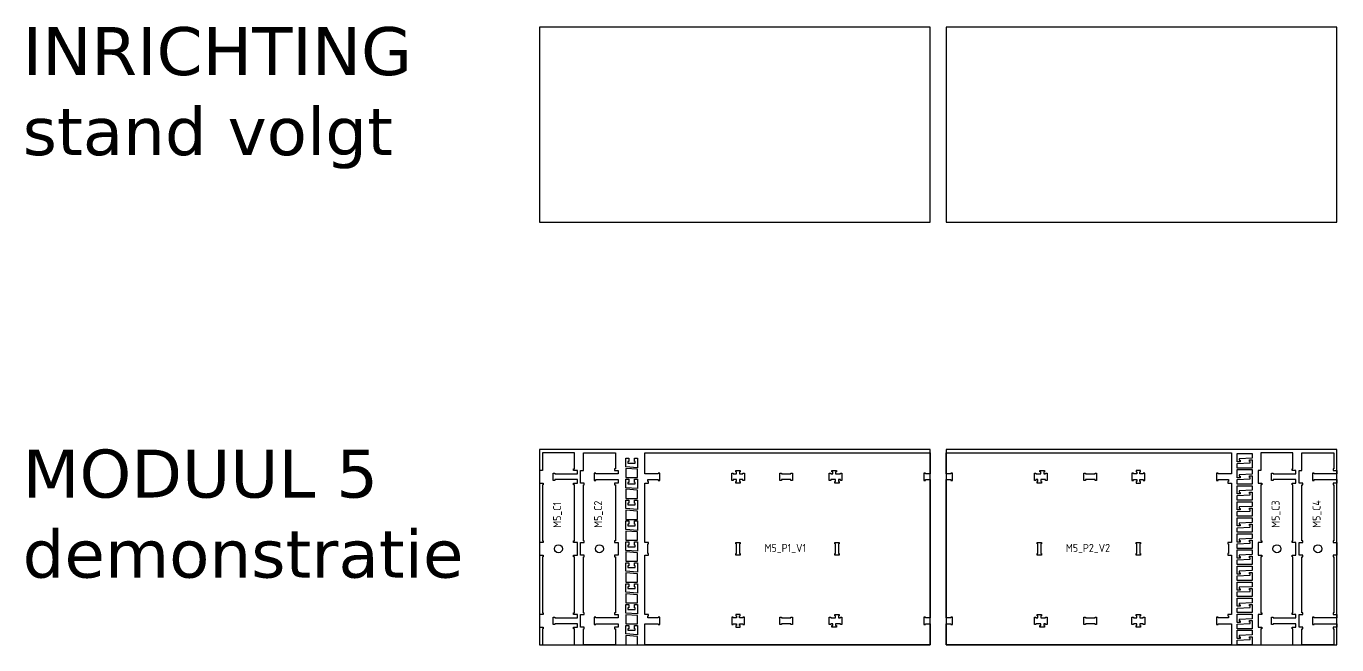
# Model space of a CAD drawing. Header units: millimetres. Extents: x -18174 to 50972, y 6312 to 16778.
# Drawn here: x -18174 to -9988, y 12913 to 16778 of the extents above; entities that cross this region are included whole.
import ezdxf

# ---------------------------------------------------------------- set-up
doc = ezdxf.new("R2010")
doc.units = ezdxf.units.MM
doc.header["$MEASUREMENT"] = 0
for name, color, linetype in [('freeswerk_CODES', 50, 'Continuous'), ('freeswerk_ELEMENTEN', 7, 'Continuous'), ('freeswerk_PLATEN', 3, 'Continuous')]:
    doc.layers.add(name, color=color, linetype=linetype)

msp = doc.modelspace()

# ---------------------------------------------------------------- linework, layer by layer
for centre in [(-14849.7, 13512.5), (-14593.7, 13512.5), (-10361.7, 13512.5), (-10105.7, 13512.5)]:
    msp.add_circle(centre, 25)
at = {"layer": 'freeswerk_ELEMENTEN'}
for points in [[(-14872.7, 13039.5), (-14882.7, 13039.5), (-14882.7, 13085.5), (-14872.7, 13085.5), (-14872.7, 13080.5), (-14731.7, 13080.5), (-14731.7, 13102.5), (-14754.7, 13102.5), (-14754.7, 13112.5), (-14749.7, 13112.5), (-14749.7, 13462.5), (-14754.7, 13462.5), (-14754.7, 13472.5), (-14731.7, 13472.5), (-14731.7, 13552.5), (-14754.7, 13552.5), (-14754.7, 13562.5), (-14749.7, 13562.5), (-14749.7, 13912.5), (-14754.7, 13912.5), (-14754.7, 13922.5), (-14731.7, 13922.5), (-14731.7, 13944.5), (-14872.7, 13944.5), (-14872.7, 13939.5), (-14882.7, 13939.5), (-14882.7, 13985.5), (-14872.7, 13985.5), (-14872.7, 13980.5), (-14731.7, 13980.5), (-14731.7, 14002.5), (-14754.7, 14002.5), (-14754.7, 14012.5), (-14749.7, 14012.5), (-14749.7, 14112.5), (-14949.7, 14112.5), (-14949.7, 14002.5), (-14967.7, 14002.5), (-14967.7, 13922.5), (-14944.7, 13922.5), (-14944.7, 13912.5), (-14949.7, 13912.5), (-14949.7, 13562.5), (-14944.7, 13562.5), (-14944.7, 13552.5), (-14967.7, 13552.5), (-14967.7, 13472.5), (-14944.7, 13472.5), (-14944.7, 13462.5), (-14949.7, 13462.5), (-14949.7, 13112.5), (-14944.7, 13112.5), (-14944.7, 13102.5), (-14967.7, 13102.5), (-14967.7, 13022.5), (-14944.7, 13022.5), (-14944.7, 13012.5), (-14949.7, 13012.5), (-14949.7, 12912.5), (-14749.7, 12912.5), (-14749.7, 13012.5), (-14754.7, 13012.5), (-14754.7, 13022.5), (-14731.7, 13022.5), (-14731.7, 13044.5), (-14872.7, 13044.5)], [(-14616.7, 13039.5), (-14616.7, 13044.5), (-14475.7, 13044.5), (-14475.7, 13022.5), (-14498.7, 13022.5), (-14498.7, 13012.5), (-14493.7, 13012.5), (-14493.7, 12912.5), (-14693.7, 12912.5), (-14693.7, 13012.5), (-14688.7, 13012.5), (-14688.7, 13022.5), (-14711.7, 13022.5), (-14711.7, 13102.5), (-14688.7, 13102.5), (-14688.7, 13112.5), (-14693.7, 13112.5), (-14693.7, 13462.5), (-14688.7, 13462.5), (-14688.7, 13472.5), (-14711.7, 13472.5), (-14711.7, 13552.5), (-14688.7, 13552.5), (-14688.7, 13562.5), (-14693.7, 13562.5), (-14693.7, 13912.5), (-14688.7, 13912.5), (-14688.7, 13922.5), (-14711.7, 13922.5), (-14711.7, 14002.5), (-14693.7, 14002.5), (-14693.7, 14112.5), (-14493.7, 14112.5), (-14493.7, 14012.5), (-14498.7, 14012.5), (-14498.7, 14002.5), (-14475.7, 14002.5), (-14475.7, 13980.5), (-14616.7, 13980.5), (-14616.7, 13985.5), (-14626.7, 13985.5), (-14626.7, 13939.5), (-14616.7, 13939.5), (-14616.7, 13944.5), (-14475.7, 13944.5), (-14475.7, 13922.5), (-14498.7, 13922.5), (-14498.7, 13912.5), (-14493.7, 13912.5), (-14493.7, 13562.5), (-14498.7, 13562.5), (-14498.7, 13552.5), (-14475.7, 13552.5), (-14475.7, 13472.5), (-14498.7, 13472.5), (-14498.7, 13462.5), (-14493.7, 13462.5), (-14493.7, 13112.5), (-14498.7, 13112.5), (-14498.7, 13102.5), (-14475.7, 13102.5), (-14475.7, 13080.5), (-14616.7, 13080.5), (-14616.7, 13085.5), (-14626.7, 13085.5), (-14626.7, 13039.5)], [(-12527.7, 14112.5), (-12527.7, 13980.5), (-12557.7, 13980.5), (-12557.7, 13985.5), (-12567.7, 13985.5), (-12567.7, 13939.5), (-12557.7, 13939.5), (-12557.7, 13944.5), (-12527.7, 13944.5), (-12527.7, 13080.5), (-12557.7, 13080.5), (-12557.7, 13085.5), (-12567.7, 13085.5), (-12567.7, 13039.5), (-12557.7, 13039.5), (-12557.7, 13044.5), (-12527.7, 13044.5), (-12527.7, 12912.5), (-14309.5, 12912.5), (-14309.5, 13044.5), (-14226.7, 13044.5), (-14226.7, 13039.5), (-14216.7, 13039.5), (-14216.7, 13085.5), (-14226.7, 13085.5), (-14226.7, 13080.5), (-14291.5, 13080.5), (-14291.5, 13092.5), (-14286.5, 13092.5), (-14286.5, 13102.5), (-14309.5, 13102.5), (-14309.5, 13472.5), (-14286.5, 13472.5), (-14286.5, 13482.5), (-14291.5, 13482.5), (-14291.5, 13542.5), (-14286.5, 13542.5), (-14286.5, 13552.5), (-14309.5, 13552.5), (-14309.5, 13922.5), (-14286.5, 13922.5), (-14286.5, 13932.5), (-14291.5, 13932.5), (-14291.5, 13944.5), (-14226.7, 13944.5), (-14226.7, 13939.5), (-14216.7, 13939.5), (-14216.7, 13985.5), (-14226.7, 13985.5), (-14226.7, 13980.5), (-14309.5, 13980.5), (-14309.5, 14112.5)], [(-12427.7, 12912.5), (-12427.7, 13044.5), (-12397.7, 13044.5), (-12397.7, 13039.5), (-12387.7, 13039.5), (-12387.7, 13085.5), (-12397.7, 13085.5), (-12397.7, 13080.5), (-12427.7, 13080.5), (-12427.7, 13944.5), (-12397.7, 13944.5), (-12397.7, 13939.5), (-12387.7, 13939.5), (-12387.7, 13985.5), (-12397.7, 13985.5), (-12397.7, 13980.5), (-12427.7, 13980.5), (-12427.7, 14112.5), (-10645.9, 14112.5), (-10645.9, 13980.5), (-10728.7, 13980.5), (-10728.7, 13985.5), (-10738.7, 13985.5), (-10738.7, 13939.5), (-10728.7, 13939.5), (-10728.7, 13944.5), (-10663.9, 13944.5), (-10663.9, 13932.5), (-10668.9, 13932.5), (-10668.9, 13922.5), (-10645.9, 13922.5), (-10645.9, 13552.5), (-10668.9, 13552.5), (-10668.9, 13542.5), (-10663.9, 13542.5), (-10663.9, 13482.5), (-10668.9, 13482.5), (-10668.9, 13472.5), (-10645.9, 13472.5), (-10645.9, 13102.5), (-10668.9, 13102.5), (-10668.9, 13092.5), (-10663.9, 13092.5), (-10663.9, 13080.5), (-10728.7, 13080.5), (-10728.7, 13085.5), (-10738.7, 13085.5), (-10738.7, 13039.5), (-10728.7, 13039.5), (-10728.7, 13044.5), (-10645.9, 13044.5), (-10645.9, 12912.5)], [(-10515.9, 14107.4), (-10515.9, 14078.6), (-10596.9, 14075), (-10596.9, 14065.7), (-10591.9, 14065.7), (-10591.9, 14056.6), (-10609.9, 14056.6), (-10609.9, 14107.4)], [(-10384.7, 13039.5), (-10394.7, 13039.5), (-10394.7, 13085.5), (-10384.7, 13085.5), (-10384.7, 13080.5), (-10243.7, 13080.5), (-10243.7, 13102.5), (-10266.7, 13102.5), (-10266.7, 13112.5), (-10261.7, 13112.5), (-10261.7, 13462.5), (-10266.7, 13462.5), (-10266.7, 13472.5), (-10243.7, 13472.5), (-10243.7, 13552.5), (-10266.7, 13552.5), (-10266.7, 13562.5), (-10261.7, 13562.5), (-10261.7, 13912.5), (-10266.7, 13912.5), (-10266.7, 13922.5), (-10243.7, 13922.5), (-10243.7, 13944.5), (-10384.7, 13944.5), (-10384.7, 13939.5), (-10394.7, 13939.5), (-10394.7, 13985.5), (-10384.7, 13985.5), (-10384.7, 13980.5), (-10243.7, 13980.5), (-10243.7, 14002.5), (-10266.7, 14002.5), (-10266.7, 14012.5), (-10261.7, 14012.5), (-10261.7, 14112.5), (-10461.7, 14112.5), (-10461.7, 14002.5), (-10479.7, 14002.5), (-10479.7, 13922.5), (-10456.7, 13922.5), (-10456.7, 13912.5), (-10461.7, 13912.5), (-10461.7, 13562.5), (-10456.7, 13562.5), (-10456.7, 13552.5), (-10479.7, 13552.5), (-10479.7, 13472.5), (-10456.7, 13472.5), (-10456.7, 13462.5), (-10461.7, 13462.5), (-10461.7, 13112.5), (-10456.7, 13112.5), (-10456.7, 13102.5), (-10479.7, 13102.5), (-10479.7, 13022.5), (-10456.7, 13022.5), (-10456.7, 13012.5), (-10461.7, 13012.5), (-10461.7, 12912.5), (-10261.7, 12912.5), (-10261.7, 13012.5), (-10266.7, 13012.5), (-10266.7, 13022.5), (-10243.7, 13022.5), (-10243.7, 13044.5), (-10384.7, 13044.5)], [(-10128.7, 13039.5), (-10128.7, 13044.5), (-9987.7, 13044.5), (-9987.7, 13022.5), (-10010.7, 13022.5), (-10010.7, 13012.5), (-10005.7, 13012.5), (-10005.7, 12912.5), (-10205.7, 12912.5), (-10205.7, 13012.5), (-10200.7, 13012.5), (-10200.7, 13022.5), (-10223.7, 13022.5), (-10223.7, 13102.5), (-10200.7, 13102.5), (-10200.7, 13112.5), (-10205.7, 13112.5), (-10205.7, 13462.5), (-10200.7, 13462.5), (-10200.7, 13472.5), (-10223.7, 13472.5), (-10223.7, 13552.5), (-10200.7, 13552.5), (-10200.7, 13562.5), (-10205.7, 13562.5), (-10205.7, 13912.5), (-10200.7, 13912.5), (-10200.7, 13922.5), (-10223.7, 13922.5), (-10223.7, 14002.5), (-10205.7, 14002.5), (-10205.7, 14112.5), (-10005.7, 14112.5), (-10005.7, 14012.5), (-10010.7, 14012.5), (-10010.7, 14002.5), (-9987.7, 14002.5), (-9987.7, 13980.5), (-10128.7, 13980.5), (-10128.7, 13985.5), (-10138.7, 13985.5), (-10138.7, 13939.5), (-10128.7, 13939.5), (-10128.7, 13944.5), (-9987.7, 13944.5), (-9987.7, 13922.5), (-10010.7, 13922.5), (-10010.7, 13912.5), (-10005.7, 13912.5), (-10005.7, 13562.5), (-10010.7, 13562.5), (-10010.7, 13552.5), (-9987.7, 13552.5), (-9987.7, 13472.5), (-10010.7, 13472.5), (-10010.7, 13462.5), (-10005.7, 13462.5), (-10005.7, 13112.5), (-10010.7, 13112.5), (-10010.7, 13102.5), (-9987.7, 13102.5), (-9987.7, 13080.5), (-10128.7, 13080.5), (-10128.7, 13085.5), (-10138.7, 13085.5), (-10138.7, 13039.5)], [(-14428.7, 14077.9), (-14410.7, 14077.9), (-14410.7, 14058.1), (-14415.7, 14058.1), (-14415.7, 14047.9), (-14369.5, 14047.9), (-14369.5, 14058.1), (-14374.5, 14058.1), (-14374.5, 14077.9), (-14356.5, 14077.9), (-14356.5, 14019.3), (-14428.7, 14024.9)], [(-14356.5, 14009.3), (-14428.7, 14014.9), (-14428.7, 13957.3), (-14356.5, 13957.3)], [(-13736.7, 13992.5), (-13741.7, 13992.5), (-13741.7, 14002.5), (-13713.7, 14002.5), (-13713.7, 13992.5), (-13718.7, 13992.5), (-13718.7, 13980.5), (-13697.7, 13980.5), (-13697.7, 13985.5), (-13687.7, 13985.5), (-13687.7, 13939.5), (-13697.7, 13939.5), (-13697.7, 13944.5), (-13718.7, 13944.5), (-13718.7, 13932.5), (-13713.7, 13932.5), (-13713.7, 13922.5), (-13741.7, 13922.5), (-13741.7, 13932.5), (-13736.7, 13932.5), (-13736.7, 13944.5), (-13757.7, 13944.5), (-13757.7, 13939.5), (-13767.7, 13939.5), (-13767.7, 13985.5), (-13757.7, 13985.5), (-13757.7, 13980.5), (-13736.7, 13980.5)], [(-13136.7, 13992.5), (-13141.7, 13992.5), (-13141.7, 14002.5), (-13113.7, 14002.5), (-13113.7, 13992.5), (-13118.7, 13992.5), (-13118.7, 13980.5), (-13088.7, 13980.5), (-13088.7, 13985.5), (-13078.7, 13985.5), (-13078.7, 13939.5), (-13088.7, 13939.5), (-13088.7, 13944.5), (-13100.7, 13944.5), (-13100.7, 13932.5), (-13095.7, 13932.5), (-13095.7, 13922.5), (-13123.7, 13922.5), (-13123.7, 13932.5), (-13118.7, 13932.5), (-13118.7, 13944.5), (-13148.7, 13944.5), (-13148.7, 13939.5), (-13158.7, 13939.5), (-13158.7, 13985.5), (-13148.7, 13985.5), (-13148.7, 13980.5), (-13136.7, 13980.5)], [(-11836.7, 13932.5), (-11831.7, 13932.5), (-11831.7, 13922.5), (-11859.7, 13922.5), (-11859.7, 13932.5), (-11854.7, 13932.5), (-11854.7, 13944.5), (-11866.7, 13944.5), (-11866.7, 13939.5), (-11876.7, 13939.5), (-11876.7, 13985.5), (-11866.7, 13985.5), (-11866.7, 13980.5), (-11836.7, 13980.5), (-11836.7, 13992.5), (-11841.7, 13992.5), (-11841.7, 14002.5), (-11813.7, 14002.5), (-11813.7, 13992.5), (-11818.7, 13992.5), (-11818.7, 13980.5), (-11806.7, 13980.5), (-11806.7, 13985.5), (-11796.7, 13985.5), (-11796.7, 13939.5), (-11806.7, 13939.5), (-11806.7, 13944.5), (-11836.7, 13944.5)], [(-11267.7, 13939.5), (-11257.7, 13939.5), (-11257.7, 13944.5), (-11236.7, 13944.5), (-11236.7, 13932.5), (-11241.7, 13932.5), (-11241.7, 13922.5), (-11213.7, 13922.5), (-11213.7, 13932.5), (-11218.7, 13932.5), (-11218.7, 13944.5), (-11197.7, 13944.5), (-11197.7, 13939.5), (-11187.7, 13939.5), (-11187.7, 13985.5), (-11197.7, 13985.5), (-11197.7, 13980.5), (-11218.7, 13980.5), (-11218.7, 13992.5), (-11213.7, 13992.5), (-11213.7, 14002.5), (-11241.7, 14002.5), (-11241.7, 13992.5), (-11236.7, 13992.5), (-11236.7, 13980.5), (-11257.7, 13980.5), (-11257.7, 13985.5), (-11267.7, 13985.5)], [(-10609.9, 14017), (-10609.9, 14045.8), (-10528.9, 14049.4), (-10528.9, 14058.7), (-10533.9, 14058.7), (-10533.9, 14067.8), (-10515.9, 14067.8), (-10515.9, 14017)], [(-10515.9, 14007), (-10515.9, 13978.2), (-10596.9, 13974.5), (-10596.9, 13965.3), (-10591.9, 13965.3), (-10591.9, 13956.2), (-10609.9, 13956.2), (-10609.9, 14007)], [(-14428.7, 13947.3), (-14410.7, 13947.3), (-14410.7, 13927.5), (-14415.7, 13927.5), (-14415.7, 13917.3), (-14369.5, 13917.3), (-14369.5, 13927.5), (-14374.5, 13927.5), (-14374.5, 13947.3), (-14356.5, 13947.3), (-14356.5, 13888.7), (-14428.7, 13894.3)], [(-13397.4, 13980.5), (-13397.4, 13985.5), (-13387.4, 13985.5), (-13387.4, 13939.5), (-13397.4, 13939.5), (-13397.4, 13944.5), (-13457.4, 13944.5), (-13457.4, 13939.5), (-13467.4, 13939.5), (-13467.4, 13985.5), (-13457.4, 13985.5), (-13457.4, 13980.5)], [(-11558, 13944.5), (-11558, 13939.5), (-11568, 13939.5), (-11568, 13985.5), (-11558, 13985.5), (-11558, 13980.5), (-11498, 13980.5), (-11498, 13985.5), (-11488, 13985.5), (-11488, 13939.5), (-11498, 13939.5), (-11498, 13944.5)], [(-10609.9, 13916.6), (-10609.9, 13945.4), (-10528.9, 13949), (-10528.9, 13958.3), (-10533.9, 13958.3), (-10533.9, 13967.4), (-10515.9, 13967.4), (-10515.9, 13916.6)], [(-14356.5, 13878.7), (-14428.7, 13884.3), (-14428.7, 13826.7), (-14356.5, 13826.7)], [(-10515.9, 13906.6), (-10515.9, 13877.8), (-10596.9, 13874.1), (-10596.9, 13864.9), (-10591.9, 13864.9), (-10591.9, 13855.8), (-10609.9, 13855.8), (-10609.9, 13906.6)], [(-10609.9, 13816.2), (-10609.9, 13845), (-10528.9, 13848.6), (-10528.9, 13857.8), (-10533.9, 13857.8), (-10533.9, 13867), (-10515.9, 13867), (-10515.9, 13816.2)], [(-14428.7, 13816.7), (-14410.7, 13816.7), (-14410.7, 13796.9), (-14415.7, 13796.9), (-14415.7, 13786.7), (-14369.5, 13786.7), (-14369.5, 13796.9), (-14374.5, 13796.9), (-14374.5, 13816.7), (-14356.5, 13816.7), (-14356.5, 13758.1), (-14428.7, 13763.7)], [(-10515.9, 13806.2), (-10515.9, 13777.4), (-10596.9, 13773.7), (-10596.9, 13764.5), (-10591.9, 13764.5), (-10591.9, 13755.4), (-10609.9, 13755.4), (-10609.9, 13806.2)], [(-10609.9, 13715.8), (-10609.9, 13744.6), (-10528.9, 13748.2), (-10528.9, 13757.4), (-10533.9, 13757.4), (-10533.9, 13766.6), (-10515.9, 13766.6), (-10515.9, 13715.8)], [(-14356.5, 13748.1), (-14428.7, 13753.7), (-14428.7, 13696.1), (-14356.5, 13696.1)], [(-14428.7, 13686.1), (-14410.7, 13686.1), (-14410.7, 13666.3), (-14415.7, 13666.3), (-14415.7, 13656.1), (-14369.5, 13656.1), (-14369.5, 13666.3), (-14374.5, 13666.3), (-14374.5, 13686.1), (-14356.5, 13686.1), (-14356.5, 13627.5), (-14428.7, 13633.1)], [(-10515.9, 13705.8), (-10515.9, 13677), (-10596.9, 13673.3), (-10596.9, 13664.1), (-10591.9, 13664.1), (-10591.9, 13655), (-10609.9, 13655), (-10609.9, 13705.8)], [(-14356.5, 13617.5), (-14428.7, 13623.1), (-14428.7, 13565.5), (-14356.5, 13565.5)], [(-10609.9, 13615.4), (-10609.9, 13644.1), (-10528.9, 13647.8), (-10528.9, 13657), (-10533.9, 13657), (-10533.9, 13666.2), (-10515.9, 13666.2), (-10515.9, 13615.4)], [(-10515.9, 13605.4), (-10515.9, 13576.6), (-10596.9, 13572.9), (-10596.9, 13563.7), (-10591.9, 13563.7), (-10591.9, 13554.6), (-10609.9, 13554.6), (-10609.9, 13605.4)], [(-14428.7, 13555.5), (-14410.7, 13555.5), (-14410.7, 13535.7), (-14415.7, 13535.7), (-14415.7, 13525.5), (-14369.5, 13525.5), (-14369.5, 13535.7), (-14374.5, 13535.7), (-14374.5, 13555.5), (-14356.5, 13555.5), (-14356.5, 13496.9), (-14428.7, 13502.5)], [(-13718.7, 13482.5), (-13713.7, 13482.5), (-13713.7, 13472.5), (-13741.7, 13472.5), (-13741.7, 13482.5), (-13736.7, 13482.5), (-13736.7, 13542.5), (-13741.7, 13542.5), (-13741.7, 13552.5), (-13713.7, 13552.5), (-13713.7, 13542.5), (-13718.7, 13542.5)], [(-13118.7, 13542.5), (-13123.7, 13542.5), (-13123.7, 13552.5), (-13095.7, 13552.5), (-13095.7, 13542.5), (-13100.7, 13542.5), (-13100.7, 13482.5), (-13095.7, 13482.5), (-13095.7, 13472.5), (-13123.7, 13472.5), (-13123.7, 13482.5), (-13118.7, 13482.5)], [(-11836.7, 13482.5), (-11831.7, 13482.5), (-11831.7, 13472.5), (-11859.7, 13472.5), (-11859.7, 13482.5), (-11854.7, 13482.5), (-11854.7, 13542.5), (-11859.7, 13542.5), (-11859.7, 13552.5), (-11831.7, 13552.5), (-11831.7, 13542.5), (-11836.7, 13542.5)], [(-11236.7, 13542.5), (-11241.7, 13542.5), (-11241.7, 13552.5), (-11213.7, 13552.5), (-11213.7, 13542.5), (-11218.7, 13542.5), (-11218.7, 13482.5), (-11213.7, 13482.5), (-11213.7, 13472.5), (-11241.7, 13472.5), (-11241.7, 13482.5), (-11236.7, 13482.5)], [(-10609.9, 13515), (-10609.9, 13543.7), (-10528.9, 13547.4), (-10528.9, 13556.6), (-10533.9, 13556.6), (-10533.9, 13565.8), (-10515.9, 13565.8), (-10515.9, 13515)], [(-14356.5, 13486.9), (-14428.7, 13492.5), (-14428.7, 13434.9), (-14356.5, 13434.9)], [(-10515.9, 13505), (-10515.9, 13476.2), (-10596.9, 13472.5), (-10596.9, 13463.3), (-10591.9, 13463.3), (-10591.9, 13454.2), (-10609.9, 13454.2), (-10609.9, 13505)], [(-10609.9, 13414.5), (-10609.9, 13443.3), (-10528.9, 13447), (-10528.9, 13456.2), (-10533.9, 13456.2), (-10533.9, 13465.3), (-10515.9, 13465.3), (-10515.9, 13414.5)], [(-14428.7, 13424.9), (-14410.7, 13424.9), (-14410.7, 13405.1), (-14415.7, 13405.1), (-14415.7, 13394.9), (-14369.5, 13394.9), (-14369.5, 13405.1), (-14374.5, 13405.1), (-14374.5, 13424.9), (-14356.5, 13424.9), (-14356.5, 13366.3), (-14428.7, 13371.9)], [(-14356.5, 13356.3), (-14428.7, 13361.9), (-14428.7, 13304.3), (-14356.5, 13304.3)], [(-10515.9, 13404.5), (-10515.9, 13375.8), (-10596.9, 13372.1), (-10596.9, 13362.9), (-10591.9, 13362.9), (-10591.9, 13353.7), (-10609.9, 13353.7), (-10609.9, 13404.5)], [(-10609.9, 13314.1), (-10609.9, 13342.9), (-10528.9, 13346.6), (-10528.9, 13355.8), (-10533.9, 13355.8), (-10533.9, 13364.9), (-10515.9, 13364.9), (-10515.9, 13314.1)], [(-14428.7, 13294.3), (-14410.7, 13294.3), (-14410.7, 13274.5), (-14415.7, 13274.5), (-14415.7, 13264.3), (-14369.5, 13264.3), (-14369.5, 13274.5), (-14374.5, 13274.5), (-14374.5, 13294.3), (-14356.5, 13294.3), (-14356.5, 13235.7), (-14428.7, 13241.3)], [(-10515.9, 13304.1), (-10515.9, 13275.4), (-10596.9, 13271.7), (-10596.9, 13262.5), (-10591.9, 13262.5), (-10591.9, 13253.3), (-10609.9, 13253.3), (-10609.9, 13304.1)], [(-10609.9, 13213.7), (-10609.9, 13242.5), (-10528.9, 13246.2), (-10528.9, 13255.4), (-10533.9, 13255.4), (-10533.9, 13264.5), (-10515.9, 13264.5), (-10515.9, 13213.7)], [(-14356.5, 13225.7), (-14428.7, 13231.3), (-14428.7, 13173.7), (-14356.5, 13173.7)], [(-10515.9, 13203.7), (-10515.9, 13175), (-10596.9, 13171.3), (-10596.9, 13162.1), (-10591.9, 13162.1), (-10591.9, 13152.9), (-10609.9, 13152.9), (-10609.9, 13203.7)], [(-14428.7, 13163.7), (-14410.7, 13163.7), (-14410.7, 13143.9), (-14415.7, 13143.9), (-14415.7, 13133.7), (-14369.5, 13133.7), (-14369.5, 13143.9), (-14374.5, 13143.9), (-14374.5, 13163.7), (-14356.5, 13163.7), (-14356.5, 13105.1), (-14428.7, 13110.7)], [(-14356.5, 13095.1), (-14428.7, 13100.7), (-14428.7, 13043.1), (-14356.5, 13043.1)], [(-13687.7, 13085.5), (-13697.7, 13085.5), (-13697.7, 13080.5), (-13718.7, 13080.5), (-13718.7, 13092.5), (-13713.7, 13092.5), (-13713.7, 13102.5), (-13741.7, 13102.5), (-13741.7, 13092.5), (-13736.7, 13092.5), (-13736.7, 13080.5), (-13757.7, 13080.5), (-13757.7, 13085.5), (-13767.7, 13085.5), (-13767.7, 13039.5), (-13757.7, 13039.5), (-13757.7, 13044.5), (-13736.7, 13044.5), (-13736.7, 13032.5), (-13741.7, 13032.5), (-13741.7, 13022.5), (-13713.7, 13022.5), (-13713.7, 13032.5), (-13718.7, 13032.5), (-13718.7, 13044.5), (-13697.7, 13044.5), (-13697.7, 13039.5), (-13687.7, 13039.5)], [(-13118.7, 13092.5), (-13123.7, 13092.5), (-13123.7, 13102.5), (-13095.7, 13102.5), (-13095.7, 13092.5), (-13100.7, 13092.5), (-13100.7, 13080.5), (-13088.7, 13080.5), (-13088.7, 13085.5), (-13078.7, 13085.5), (-13078.7, 13039.5), (-13088.7, 13039.5), (-13088.7, 13044.5), (-13118.7, 13044.5), (-13118.7, 13032.5), (-13113.7, 13032.5), (-13113.7, 13022.5), (-13141.7, 13022.5), (-13141.7, 13032.5), (-13136.7, 13032.5), (-13136.7, 13044.5), (-13148.7, 13044.5), (-13148.7, 13039.5), (-13158.7, 13039.5), (-13158.7, 13085.5), (-13148.7, 13085.5), (-13148.7, 13080.5), (-13118.7, 13080.5)], [(-11818.7, 13032.5), (-11813.7, 13032.5), (-11813.7, 13022.5), (-11841.7, 13022.5), (-11841.7, 13032.5), (-11836.7, 13032.5), (-11836.7, 13044.5), (-11866.7, 13044.5), (-11866.7, 13039.5), (-11876.7, 13039.5), (-11876.7, 13085.5), (-11866.7, 13085.5), (-11866.7, 13080.5), (-11854.7, 13080.5), (-11854.7, 13092.5), (-11859.7, 13092.5), (-11859.7, 13102.5), (-11831.7, 13102.5), (-11831.7, 13092.5), (-11836.7, 13092.5), (-11836.7, 13080.5), (-11806.7, 13080.5), (-11806.7, 13085.5), (-11796.7, 13085.5), (-11796.7, 13039.5), (-11806.7, 13039.5), (-11806.7, 13044.5), (-11818.7, 13044.5)], [(-11218.7, 13032.5), (-11213.7, 13032.5), (-11213.7, 13022.5), (-11241.7, 13022.5), (-11241.7, 13032.5), (-11236.7, 13032.5), (-11236.7, 13044.5), (-11257.7, 13044.5), (-11257.7, 13039.5), (-11267.7, 13039.5), (-11267.7, 13085.5), (-11257.7, 13085.5), (-11257.7, 13080.5), (-11236.7, 13080.5), (-11236.7, 13092.5), (-11241.7, 13092.5), (-11241.7, 13102.5), (-11213.7, 13102.5), (-11213.7, 13092.5), (-11218.7, 13092.5), (-11218.7, 13080.5), (-11197.7, 13080.5), (-11197.7, 13085.5), (-11187.7, 13085.5), (-11187.7, 13039.5), (-11197.7, 13039.5), (-11197.7, 13044.5), (-11218.7, 13044.5)], [(-10609.9, 13113.3), (-10609.9, 13142.1), (-10528.9, 13145.8), (-10528.9, 13155), (-10533.9, 13155), (-10533.9, 13164.1), (-10515.9, 13164.1), (-10515.9, 13113.3)], [(-10515.9, 13103.3), (-10515.9, 13074.5), (-10596.9, 13070.9), (-10596.9, 13061.7), (-10591.9, 13061.7), (-10591.9, 13052.5), (-10609.9, 13052.5), (-10609.9, 13103.3)], [(-14428.7, 13033.1), (-14410.7, 13033.1), (-14410.7, 13013.3), (-14415.7, 13013.3), (-14415.7, 13003.1), (-14369.5, 13003.1), (-14369.5, 13013.3), (-14374.5, 13013.3), (-14374.5, 13033.1), (-14356.5, 13033.1), (-14356.5, 12974.5), (-14428.7, 12980.1)], [(-13397.4, 13080.5), (-13397.4, 13085.5), (-13387.4, 13085.5), (-13387.4, 13039.5), (-13397.4, 13039.5), (-13397.4, 13044.5), (-13457.4, 13044.5), (-13457.4, 13039.5), (-13467.4, 13039.5), (-13467.4, 13085.5), (-13457.4, 13085.5), (-13457.4, 13080.5)], [(-11558, 13044.5), (-11558, 13039.5), (-11568, 13039.5), (-11568, 13085.5), (-11558, 13085.5), (-11558, 13080.5), (-11498, 13080.5), (-11498, 13085.5), (-11488, 13085.5), (-11488, 13039.5), (-11498, 13039.5), (-11498, 13044.5)], [(-10609.9, 13012.9), (-10609.9, 13041.7), (-10528.9, 13045.4), (-10528.9, 13054.6), (-10533.9, 13054.6), (-10533.9, 13063.7), (-10515.9, 13063.7), (-10515.9, 13012.9)], [(-14356.5, 12964.5), (-14428.7, 12970.1), (-14428.7, 12912.5), (-14356.5, 12912.5)], [(-10515.9, 13002.9), (-10515.9, 12974.1), (-10596.9, 12970.5), (-10596.9, 12961.3), (-10591.9, 12961.3), (-10591.9, 12952.1), (-10609.9, 12952.1), (-10609.9, 13002.9)], [(-10609.9, 12912.5), (-10609.9, 12941.3), (-10528.9, 12945), (-10528.9, 12954.2), (-10533.9, 12954.2), (-10533.9, 12963.3), (-10515.9, 12963.3), (-10515.9, 12912.5)]]:
    msp.add_lwpolyline(points, close=True, dxfattribs=at)
at = {"layer": 'freeswerk_PLATEN'}
for points in [[(-14967.7, 15552.5), (-12527.7, 15552.5), (-12527.7, 16772.5), (-14967.7, 16772.5)], [(-12427.7, 15552.5), (-9987.7, 15552.5), (-9987.7, 16772.5), (-12427.7, 16772.5)], [(-14967.7, 12912.5), (-12527.7, 12912.5), (-12527.7, 14132.5), (-14967.7, 14132.5)], [(-12427.7, 12912.5), (-9987.7, 12912.5), (-9987.7, 14132.5), (-12427.7, 14132.5)]]:
    msp.add_lwpolyline(points, close=True, dxfattribs=at)

# ---------------------------------------------------------------- texts
at = {"char_height": 300, "attachment_point": 1}
for s, insert in [('{\\fVerdana|b0|i0|c0|p34;INRICHTING\\Pstand volgt}', (-18196.8, 16772.5)), ('{\\fVerdana|b0|i0|c0|p34;MODUUL 5\\Pdemonstratie}', (-18196.8, 14132.5))]:
    msp.add_mtext_dynamic_manual_height_columns(s, width=2440, gutter_width=1456.3, heights=[0], dxfattribs=dict(at, insert=insert))
at = {"layer": 'freeswerk_CODES', "char_height": 50, "attachment_point": 1, "rotation": 90}
for s, insert in [('{\\Fiso|c0;M5_C1}', (-14883, 13643.2)), ('{\\Fiso|c0;M5_C2}', (-14627, 13643.2)), ('{\\Fiso|c0;M5_C3}', (-10395, 13643.2)), ('{\\Fiso|c0;M5_C4}', (-10139, 13643.2))]:
    msp.add_mtext_dynamic_manual_height_columns(s, width=318.081, gutter_width=1456.3, heights=[0], dxfattribs=dict(at, insert=insert))
at = {"layer": 'freeswerk_CODES', "char_height": 50, "attachment_point": 1}
for s, insert in [('{\\Fiso|c0;M5_P1_V1}', (-13562.5, 13542.7)), ('{\\Fiso|c0;M5_P2_V2}', (-11680.5, 13542.7))]:
    msp.add_mtext_dynamic_manual_height_columns(s, width=318.081, gutter_width=1456.3, heights=[0], dxfattribs=dict(at, insert=insert))

doc.saveas('drawing.dxf')
